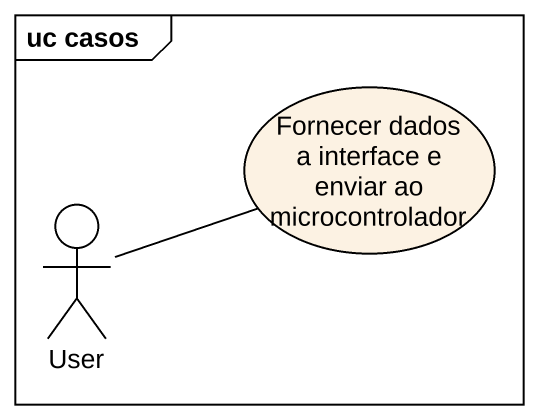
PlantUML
@startuml
mainframe uc casos
usecase "Fornecer dados a interface e enviar ao microcontrolador" as Fornecer_dados_a_interface
actor User
User -right- Fornecer_dados_a_interface
@enduml
